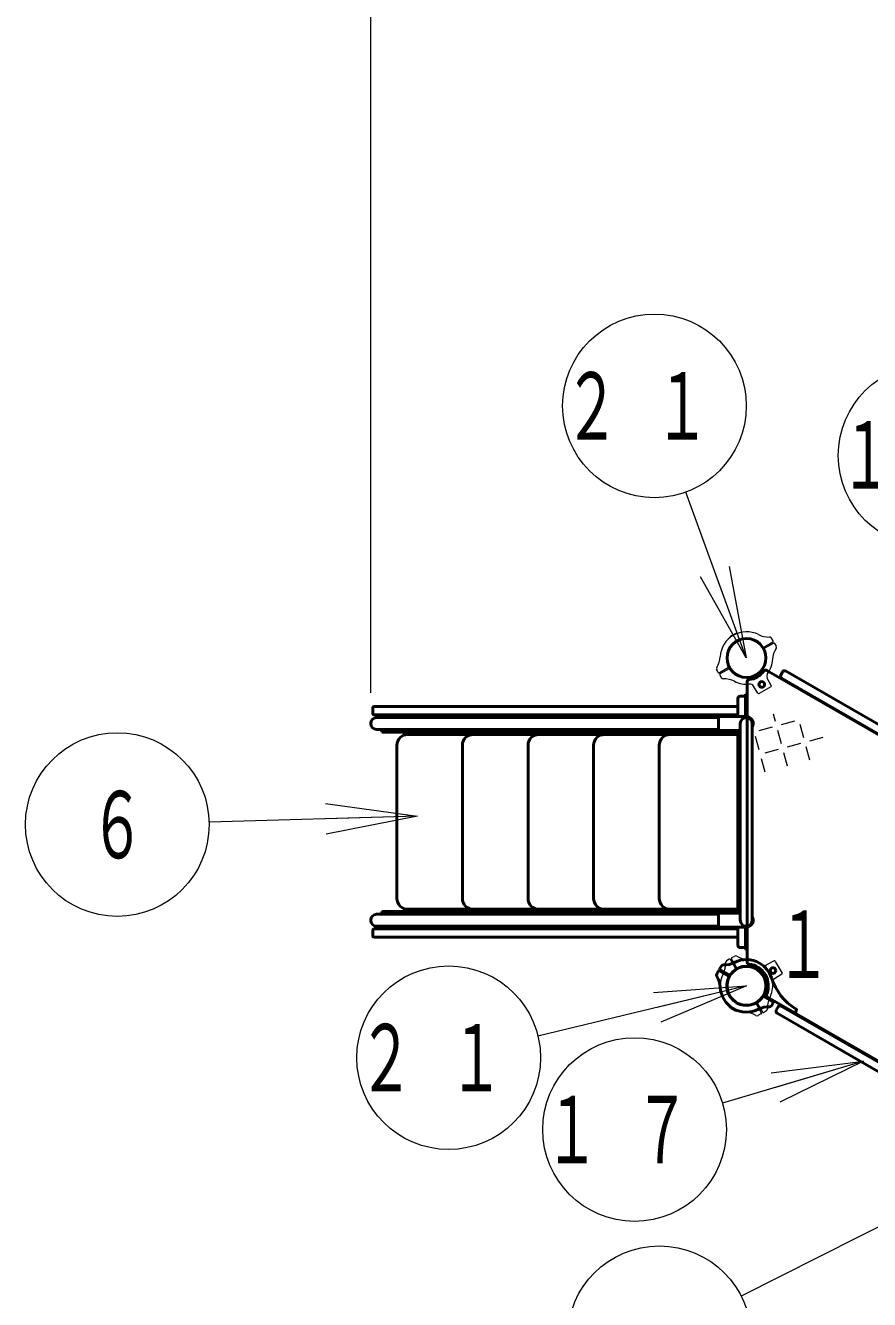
# Model space of a CAD drawing. Units: millimetres on the paper. Extents: x -385 to 0, y -594 to 267.
# Drawn here: x -358.19 to -330.61, y 118.11 to 159.74 of the extents above; entities that cross this region are included whole.
import ezdxf
from ezdxf.enums import TextEntityAlignment as Align

# ---------------------------------------------------------------- set-up
doc = ezdxf.new("R2010")
doc.units = ezdxf.units.MM
doc.layers.add('LY_1', color=140, linetype='Continuous', lineweight=50)
doc.styles.add('ＭＳ ゴシック', font='')
doc.styles.get('ＭＳ ゴシック').set_extended_font_data('MS Gothic')

msp = doc.modelspace()

# ---------------------------------------------------------------- linework, layer by layer
at = {"layer": 'LY_1', "color": 7, "lineweight": 13}
for p, q in [((-346.907, 137.929), (-346.907, 222.459)), ((-346.907, 137.929), (-346.907, 222.459)), ((-334.638, 139.071), (-336.611, 144.489)), ((-335.195, 142.061), (-334.638, 139.071)), ((-334.638, 139.071), (-336.134, 141.719)), ((-334.638, 139.071), (-335.665, 141.89)), ((-335.177, 139.732), (-335.178, 139.734)), ((-334.929, 139.875), (-334.93, 139.877)), ((-334.061, 139.425), (-333.77, 139.593)), ((-334.04, 139.388), (-333.748, 139.556)), ((-333.76, 139.633), (-333.815, 139.721)), ((-333.709, 139.545), (-333.66, 139.453)), ((-335.552, 138.598), (-335.605, 138.697)), ((-335.221, 138.755), (-335.512, 138.587)), ((-335.2, 138.718), (-335.491, 138.55)), ((-335.501, 138.51), (-335.441, 138.415)), ((-333.82, 138.169), (-333.95, 138.414)), ((-334.254, 137.918), (-334.401, 138.153)), ((-333.831, 138.131), (-334.216, 137.909)), ((-333.682, 136.996), (-333.745, 137.23)), ((-333.058, 137.007), (-333.497, 136.889)), ((-333.789, 136.811), (-334.228, 136.693)), ((-333.486, 136.265), (-333.604, 136.704)), ((-332.754, 136.461), (-332.872, 136.9)), ((-334.218, 136.069), (-334.336, 136.508)), ((-332.862, 136.275), (-333.301, 136.158)), ((-332.558, 135.729), (-332.676, 136.168)), ((-332.13, 136.471), (-332.569, 136.354)), ((-334.022, 135.337), (-334.14, 135.776)), ((-333.593, 136.079), (-334.032, 135.961)), ((-333.29, 135.533), (-333.408, 135.972)), ((-348.386, 134.317), (-345.373, 133.901)), ((-345.373, 133.901), (-352.186, 133.71)), ((-345.373, 133.901), (-348.372, 133.817)), ((-345.373, 133.901), (-348.358, 133.317)), ((-335.192, 129.228), (-335.28, 129.173)), ((-334.984, 128.926), (-335.152, 129.218)), ((-334.947, 128.948), (-335.115, 129.239)), ((-335.104, 129.279), (-335.012, 129.328)), ((-333.728, 129.168), (-333.973, 129.038)), ((-333.69, 129.157), (-333.468, 128.772)), ((-333.477, 128.733), (-333.712, 128.586)), ((-334.63, 128.357), (-341.443, 126.712)), ((-337.664, 128.139), (-334.63, 128.357)), ((-334.63, 128.357), (-337.547, 127.653)), ((-334.63, 128.357), (-337.429, 127.167)), ((-335.434, 128.058), (-335.436, 128.057)), ((-335.291, 127.811), (-335.293, 127.81)), ((-334.314, 127.767), (-334.146, 127.475)), ((-334.277, 127.788), (-334.109, 127.497)), ((-334.157, 127.436), (-334.256, 127.383)), ((-334.069, 127.487), (-333.974, 127.546)), ((-330.809, 125.892), (-335.411, 124.518)), ((-333.827, 125.513), (-330.809, 125.892)), ((-330.809, 125.892), (-333.684, 125.034)), ((-330.809, 125.892), (-333.541, 124.554)), ((-325.352, 123), (-334.799, 118.213))]:
    msp.add_line(p, q, dxfattribs=at)
at = {"layer": 'LY_1'}
for p, q in [((-326.038, 134.086), (-333.965, 138.663)), ((-326.36, 134.61), (-333.35, 138.646)), ((-334.609, 138.291), (-334.609, 129.137)), ((-333.448, 138.62), (-333.512, 138.508)), ((-326.496, 134.375), (-333.486, 138.411)), ((-334.838, 137.821), (-334.71, 137.821)), ((-334.661, 137.886), (-334.615, 137.886)), ((-334.661, 137.122), (-334.661, 137.886)), ((-334.615, 137.122), (-334.615, 137.886)), ((-346.842, 137.257), (-346.842, 137.443)), ((-346.799, 137.486), (-334.953, 137.486)), ((-334.91, 137.75), (-334.91, 137.157)), ((-346.799, 137.214), (-334.91, 137.214)), ((-346.713, 137.123), (-335.547, 137.123)), ((-346.538, 137.214), (-334.91, 137.214)), ((-346.538, 137.123), (-346.538, 137.214)), ((-335.547, 136.7), (-335.547, 137.157)), ((-335.547, 137.157), (-334.661, 137.157)), ((-346.713, 136.734), (-335.547, 136.734)), ((-346.538, 136.643), (-346.538, 136.734)), ((-346.538, 136.643), (-334.91, 136.643)), ((-345.695, 136.571), (-334.91, 136.571)), ((-335.547, 136.7), (-334.833, 136.7)), ((-334.91, 136.7), (-334.91, 133.714)), ((-334.833, 133.714), (-334.833, 136.929)), ((-334.444, 133.714), (-334.444, 136.929)), ((-346.053, 133.714), (-346.053, 136.214)), ((-343.91, 133.714), (-343.91, 136.214)), ((-341.767, 133.714), (-341.767, 136.214)), ((-339.624, 133.714), (-339.624, 136.214)), ((-337.481, 133.714), (-337.481, 136.214)), ((-346.053, 133.714), (-346.053, 131.214)), ((-343.91, 133.714), (-343.91, 131.214)), ((-341.767, 133.714), (-341.767, 131.214)), ((-339.624, 133.714), (-339.624, 131.214)), ((-337.481, 133.714), (-337.481, 131.214)), ((-334.91, 130.729), (-334.91, 133.714)), ((-334.833, 133.714), (-334.833, 130.5)), ((-334.444, 133.714), (-334.444, 130.5)), ((-346.538, 130.786), (-346.538, 130.694)), ((-346.538, 130.786), (-334.91, 130.786)), ((-345.695, 130.857), (-334.91, 130.857)), ((-346.713, 130.694), (-335.547, 130.694)), ((-335.547, 130.729), (-334.833, 130.729)), ((-335.547, 130.729), (-335.547, 130.271)), ((-346.842, 130.171), (-346.842, 129.986)), ((-346.799, 130.214), (-334.91, 130.214)), ((-346.799, 129.943), (-334.953, 129.943)), ((-346.713, 130.306), (-335.547, 130.306)), ((-346.538, 130.306), (-346.538, 130.214)), ((-346.538, 130.214), (-334.91, 130.214)), ((-335.547, 130.271), (-334.661, 130.271)), ((-334.91, 129.679), (-334.91, 130.271)), ((-334.661, 130.307), (-334.661, 129.543)), ((-334.615, 130.307), (-334.615, 129.543)), ((-334.838, 129.607), (-334.71, 129.607)), ((-334.661, 129.543), (-334.615, 129.543)), ((-335.552, 128.83), (-335.605, 128.731)), ((-335.221, 128.673), (-335.512, 128.842)), ((-335.501, 128.919), (-335.446, 129.007)), ((-335.2, 128.711), (-335.491, 128.879)), ((-334.061, 128.004), (-333.77, 127.836)), ((-334.04, 128.041), (-333.068, 127.48)), ((-333.944, 127.986), (-326.017, 123.409)), ((-335.177, 127.697), (-335.178, 127.695)), ((-334.929, 127.554), (-334.93, 127.552)), ((-333.76, 127.796), (-333.815, 127.708)), ((-333.656, 127.559), (-333.591, 127.67)), ((-333.63, 127.461), (-326.639, 123.426)), ((-333.494, 127.696), (-326.504, 123.661)), ((-333.028, 127.491), (-332.994, 127.558))]:
    msp.add_line(p, q, dxfattribs=at)
at = {"layer": 'LY_1', "color": 7, "lineweight": 13}
for centre, radius in [((-337.637, 147.308), 3), ((-328.629, 145.688), 3), ((-334.63, 139.071), 0.636), ((-355.185, 133.626), 3), ((-344.359, 126.008), 3), ((-334.63, 128.357), 0.636), ((-338.285, 123.66), 3), ((-337.475, 116.857), 3)]:
    msp.add_circle(centre, radius, dxfattribs=at)
at = {"layer": 'LY_1'}
for centre, radius in [((-334.63, 139.071), 0.636), ((-334.63, 139.071), 0.636), ((-334.13, 138.205), 0.0929), ((-334.63, 128.357), 0.636), ((-334.63, 128.357), 0.636), ((-333.764, 128.857), 0.0929)]:
    msp.add_circle(centre, radius, dxfattribs=at)
at = {"layer": 'LY_1', "color": 7, "lineweight": 13}
for centre, radius, start, end in [((-334.63, 139.071), 0.857, 62.7272, 120), ((-334.63, 139.071), 0.857, 120, 177.2728), ((-334.63, 139.071), 0.643, 120, 205.7293), ((-335.166, 139.741), 0.0143, 128.6269, 210), ((-334.63, 139.071), 0.871, 120, 128.6269), ((-334.63, 139.071), 0.871, 111.3731, 120), ((-334.63, 139.071), 0.643, 34.2707, 120), ((-334.943, 139.87), 0.0143, 30, 111.3731), ((-333.91, 140.468), 0.714, 242.7272, 272.5412), ((-333.876, 139.683), 0.0714, 32, 92.5412), ((-333.784, 139.618), 0.0286, 300, 32), ((-333.734, 139.531), 0.0286, 28, 120), ((-336.2, 139.146), 0.714, 327.4588, 357.2728), ((-334.63, 139.071), 0.643, 300, 25.7293), ((-334.076, 139.45), 0.0286, 214.2707, 300), ((-334.026, 139.363), 0.0286, 120, 205.7293), ((-333.061, 138.997), 0.714, 147.4588, 177.2728), ((-333.723, 139.419), 0.0714, 327.4588, 28), ((-335.538, 138.724), 0.0714, 147.4588, 208), ((-335.235, 138.78), 0.0286, 300, 25.7293), ((-335.185, 138.693), 0.0286, 34.2707, 120), ((-334.63, 139.071), 0.643, 214.2707, 300), ((-334.63, 139.071), 0.857, 323.1324, 357.2728), ((-335.527, 138.612), 0.0286, 208, 300), ((-335.477, 138.525), 0.0286, 120, 212), ((-335.385, 138.46), 0.0714, 212, 272.5412), ((-335.351, 137.675), 0.714, 62.7272, 92.5412), ((-334.63, 139.071), 0.857, 242.7272, 276.8676), ((-333.824, 138.481), 0.143, 143.7906, 208), ((-334.522, 138.077), 0.143, 32, 96.2094), ((-334.23, 137.933), 0.0286, 212, 300), ((-333.845, 138.156), 0.0286, 300, 28), ((-336.027, 129.077), 0.714, 332.7272, 2.5412), ((-335.242, 129.112), 0.0714, 122, 182.5412), ((-335.177, 129.203), 0.0286, 30, 122), ((-335.09, 129.253), 0.0286, 118, 210), ((-334.978, 129.264), 0.0714, 57.4588, 118), ((-334.556, 129.927), 0.714, 237.4588, 267.2728), ((-334.63, 128.357), 0.857, 53.1324, 87.2728), ((-333.715, 129.143), 0.0286, 30, 118), ((-334.63, 128.357), 0.857, 152.7272, 210), ((-334.63, 128.357), 0.643, 124.2707, 210), ((-335.009, 128.912), 0.0286, 304.2707, 30), ((-334.922, 128.962), 0.0286, 210, 295.7293), ((-334.63, 128.357), 0.643, 30, 115.7293), ((-334.63, 128.357), 0.643, 304.2707, 30), ((-334.04, 129.164), 0.143, 233.7906, 298), ((-333.492, 128.757), 0.0286, 302, 30), ((-334.63, 128.357), 0.857, 332.7272, 6.8676), ((-333.636, 128.465), 0.143, 122, 186.2094), ((-335.429, 128.045), 0.0143, 120, 201.3731), ((-334.63, 128.357), 0.871, 201.3731, 210), ((-334.63, 128.357), 0.871, 210, 218.6269), ((-334.63, 128.357), 0.857, 210, 267.2728), ((-334.63, 128.357), 0.643, 210, 295.7293), ((-334.252, 127.802), 0.0286, 124.2707, 210), ((-333.234, 127.637), 0.714, 152.7272, 182.5412), ((-335.3, 127.822), 0.0143, 218.6269, 300), ((-334.705, 126.788), 0.714, 57.4588, 87.2728), ((-334.339, 127.752), 0.0286, 30, 115.7293), ((-334.171, 127.461), 0.0286, 298, 30), ((-334.084, 127.511), 0.0286, 210, 302), ((-334.019, 127.602), 0.0714, 302, 2.5412), ((-334.283, 127.45), 0.0714, 237.4588, 298)]:
    msp.add_arc(centre, radius, start, end, dxfattribs=at)
at = {"layer": 'LY_1'}
for centre, radius, start, end in [((-334.63, 139.071), 0.714, 276.7872, 323.2128), ((-334.001, 138.601), 0.0714, 60, 143.2128), ((-333.386, 138.584), 0.0714, 60, 150), ((-334.538, 138.291), 0.0714, 96.7872, 180), ((-333.45, 138.473), 0.0714, 150, 240), ((-334.838, 137.75), 0.0714, 90, 180), ((-334.71, 137.75), 0.0714, 47.1564, 90), ((-346.799, 137.443), 0.0429, 90, 180), ((-346.713, 136.929), 0.194, 90, 270), ((-346.799, 137.257), 0.0429, 180, 270), ((-334.638, 136.929), 0.194, 0, 180), ((-334.638, 136.929), 0.229, 328.2117, 84.2608), ((-345.695, 136.214), 0.357, 90, 180), ((-343.553, 136.214), 0.357, 90, 180), ((-341.41, 136.214), 0.357, 90, 180), ((-339.267, 136.214), 0.357, 90, 180), ((-337.124, 136.214), 0.357, 90, 180), ((-345.695, 131.214), 0.357, 180, 270), ((-343.553, 131.214), 0.357, 180, 270), ((-341.41, 131.214), 0.357, 180, 270), ((-339.267, 131.214), 0.357, 180, 270), ((-337.124, 131.214), 0.357, 180, 270), ((-346.713, 130.5), 0.194, 90, 270), ((-334.638, 130.5), 0.194, 180, 0), ((-334.638, 130.5), 0.229, 275.7392, 31.7883), ((-346.799, 130.171), 0.0429, 90, 180), ((-346.799, 129.986), 0.0429, 180, 270), ((-334.838, 129.679), 0.0714, 180, 270), ((-334.71, 129.679), 0.0714, 270, 312.8436), ((-335.351, 129.754), 0.714, 267.4588, 297.2728), ((-334.63, 128.357), 0.857, 60, 117.2728), ((-334.538, 129.137), 0.0714, 180, 263.2128), ((-334.63, 128.357), 0.714, 336.7872, 83.2128), ((-334.63, 128.357), 0.857, 17.7828, 60), ((-335.538, 128.705), 0.0714, 152, 212.5412), ((-336.2, 128.282), 0.714, 2.7272, 32.5412), ((-335.527, 128.817), 0.0286, 60, 152), ((-335.477, 128.904), 0.0286, 148, 240), ((-335.385, 128.969), 0.0714, 87.4588, 148), ((-335.385, 128.969), 0.0714, 87.4588, 148), ((-335.235, 128.649), 0.0286, 334.2707, 60), ((-335.185, 128.735), 0.0286, 240, 325.7293), ((-334.63, 128.357), 0.643, 60, 145.7293), ((-334.63, 128.357), 0.643, 334.2707, 60), ((-334.63, 128.357), 0.857, 182.7272, 240), ((-334.63, 128.357), 0.643, 154.2707, 240), ((-332.046, 129.186), 1.857, 197.7828, 238.9159), ((-334.63, 128.357), 0.643, 240, 325.7293), ((-334.076, 127.979), 0.0286, 60, 145.7293), ((-334.026, 128.066), 0.0286, 154.2707, 240), ((-333.908, 128.047), 0.0714, 156.7872, 240), ((-333.784, 127.811), 0.0286, 328, 60), ((-335.166, 127.688), 0.0143, 150, 231.3731), ((-334.63, 128.357), 0.871, 231.3731, 240), ((-334.63, 128.357), 0.871, 240, 248.6269), ((-334.63, 128.357), 0.857, 240, 297.2728), ((-334.943, 127.559), 0.0143, 248.6269, 330), ((-333.91, 126.96), 0.714, 87.4588, 117.2728), ((-333.876, 127.745), 0.0714, 267.4588, 328), ((-333.594, 127.523), 0.0714, 150, 240), ((-333.53, 127.635), 0.0714, 60, 150), ((-333.053, 127.504), 0.0286, 240, 333), ((-333.019, 127.571), 0.0286, 333, 58.9158)]:
    msp.add_arc(centre, radius, start, end, dxfattribs=at)

# ---------------------------------------------------------------- texts
at = {"layer": 'LY_1', "color": 7, "style": 'ＭＳ ゴシック', "width": 0.6}
msp.add_text('６', height=2.199, dxfattribs=at).set_placement((-355.185, 133.626), align=Align.MIDDLE_CENTER)
at = {"layer": 'LY_1', "color": 7, "char_height": 2.199, "style": 'ＭＳ ゴシック'}
for s, insert, attachment_point in [('\\T1.64;\\W0.6;２１', (-337.637, 147.308), 5), ('\\T1.64;\\W0.6;１６', (-328.629, 145.688), 5), ('\\T1.64;\\W0.6;１０００', (-333.671, 129.696), 4), ('\\T1.64;\\W0.6;２１', (-344.359, 126.008), 5), ('\\T1.64;\\W0.6;１７', (-338.285, 123.66), 5)]:
    msp.add_mtext(s, dxfattribs=dict(at, insert=insert, attachment_point=attachment_point))

doc.saveas('drawing.dxf')
